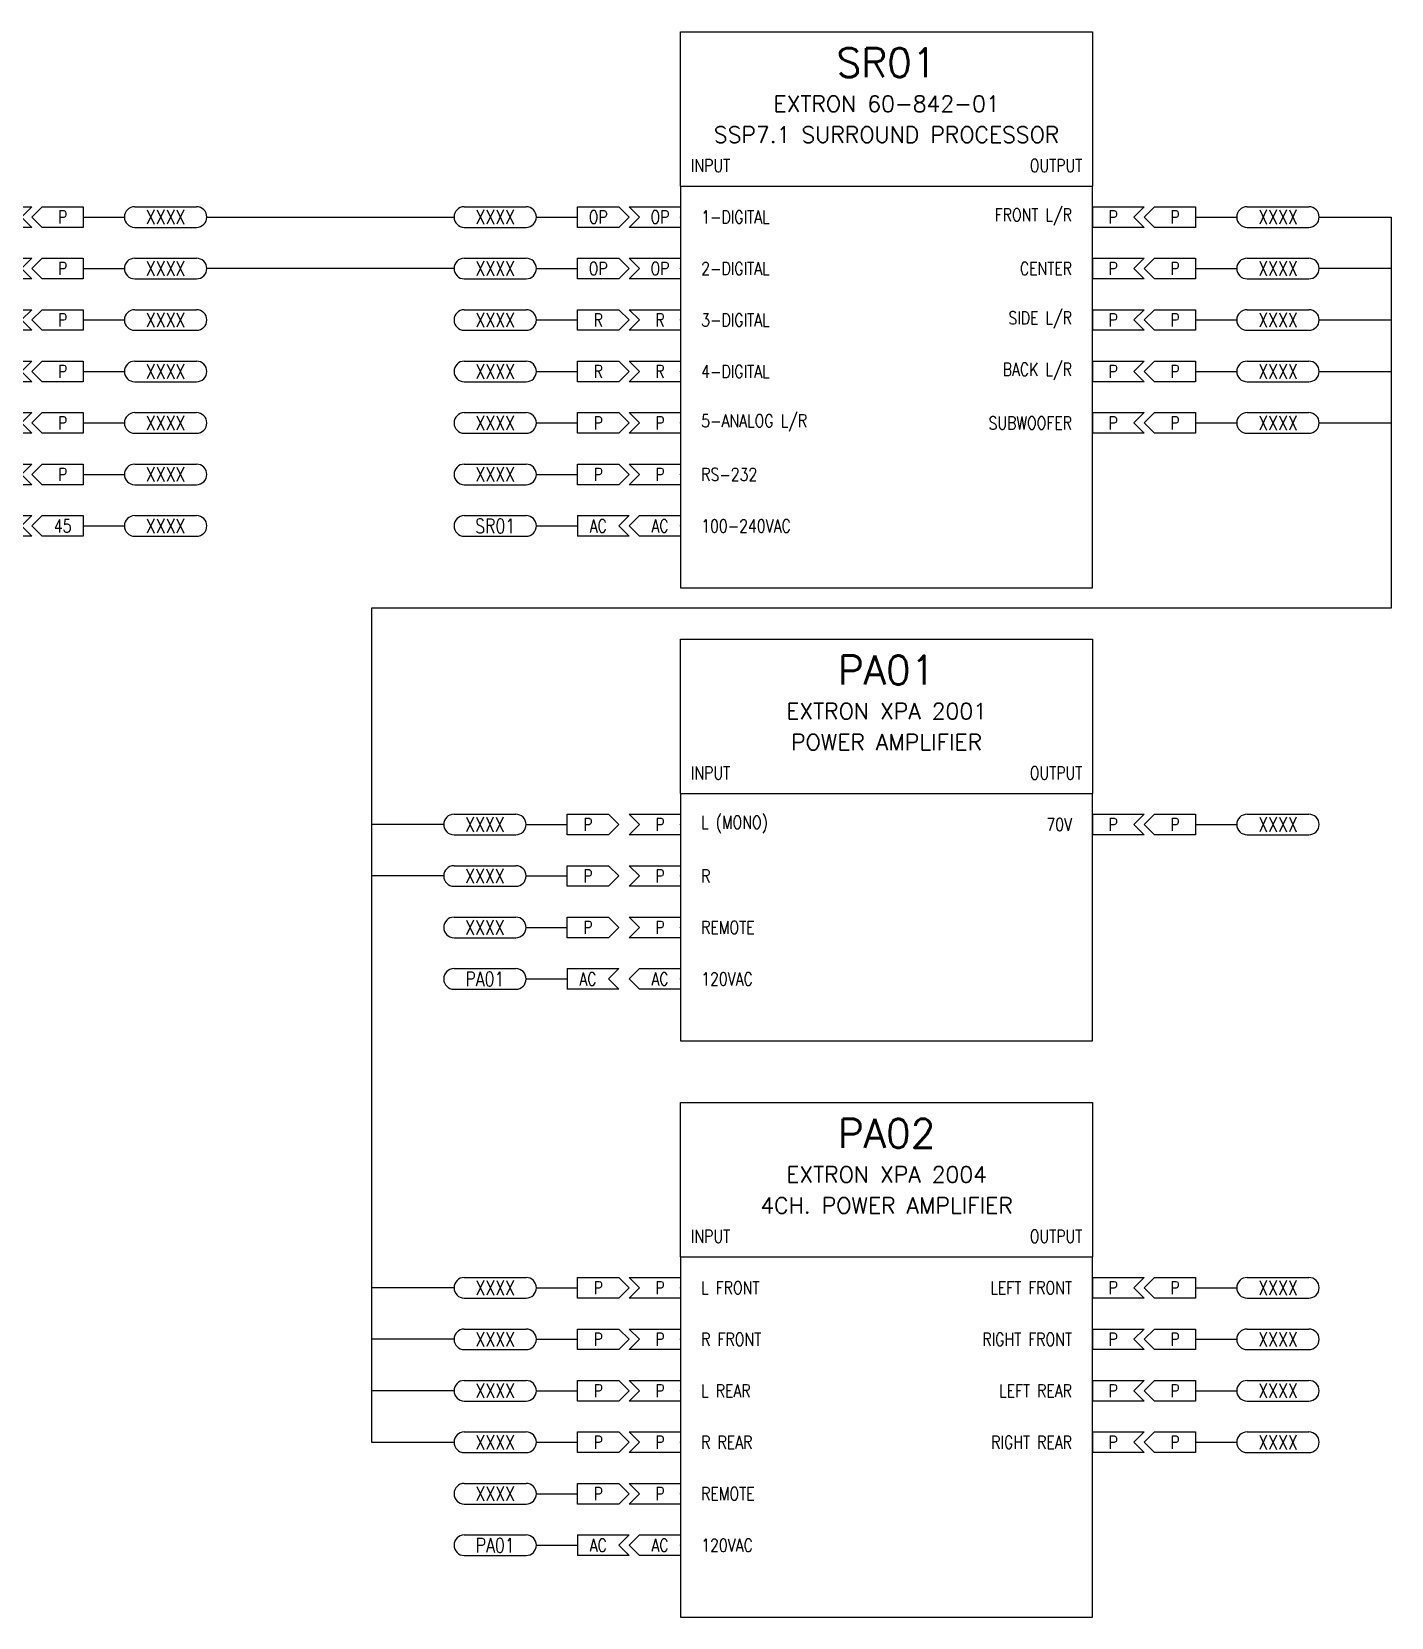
# Model space of a CAD drawing. Header units: inches. Extents: x -284 to 763, y -243 to 242.
# Drawn here: x 34.2 to 40.8, y 88.75 to 96.45 of the extents above; entities that cross this region are included whole.
import ezdxf
from ezdxf.enums import TextEntityAlignment as Align

# ---------------------------------------------------------------- set-up
doc = ezdxf.new("R2010")
doc.units = ezdxf.units.IN
doc.header["$MEASUREMENT"] = 0
for name, color, linetype in [('AUDIO', 1, 'Continuous'), ('Audio Termination', 2, 'Continuous'), ('AUDIO WIRENUMBER', 1, 'Continuous'), ('CONNECTORS', 2, 'Continuous'), ('Control Termination', 2, 'Continuous'), ('CONTROL WIRENUMBER', 5, 'Continuous'), ('DATA', 21, 'Continuous'), ('DATA TERMINATION', 2, 'Continuous'), ('DATA WIRENUMBER', 21, 'Continuous'), ('DEVICE CONNECTORS', 2, 'Continuous'), ('DEVICES', 7, 'Continuous'), ('Power Termination', 2, 'Continuous'), ('POWER WIRENUMBER', 30, 'Continuous'), ('TEXT', 4, 'Continuous'), ('VIDEO', 3, 'Continuous')]:
    doc.layers.add(name, color=color, linetype=linetype)
doc.styles.add('ROMANS', font='romans.shx', dxfattribs={"width": 0.8})

# ---------------------------------------------------------------- blocks, each defined once
blk = doc.blocks.new('WIRE NUMBER OUT')
for p, q in [((0, 0), (0.2, 0)), ((0.25, 0.05), (0.55, 0.05)), ((0.25, -0.05), (0.55, -0.05))]:
    blk.add_line(p, q)
for centre, start, end in [((0.25, 0), 90, 270), ((0.55, 0), 270, 90)]:
    blk.add_arc(centre, 0.05, start, end)
at = {"layer": 'TEXT', "style": 'ROMANS', "width": 0.8}
for tag, p in [('DEVOUT', (0.65, 0.1)), ('DEVIN', (0.65, -0.1))]:
    blk.add_attdef(tag, text='', height=0.07, dxfattribs=at).set_placement(p, align=Align.MIDDLE_LEFT)
blk.add_attdef('WIRENUMBER', text='', height=0.07, dxfattribs=at).set_placement((0.4, 0), align=Align.MIDDLE_CENTER)
blk = doc.blocks.new('D-FEMALE CONNECTOR LEFT')
at = {"layer": 'CONNECTORS'}
for p, q in [((-0.25, 0.05), (-0.2, 0)), ((-0.25, 0.05), (0, 0.05)), ((-0.2, 0), (-0.25, -0.05)), ((0, 0.05), (0, -0.05)), ((0, -0.05), (-0.25, -0.05))]:
    blk.add_line(p, q, dxfattribs=at)
at = {"layer": 'TEXT', "style": 'ROMANS', "width": 0.8}
blk.add_attdef('D-CONNECTOR', text='', height=0.0625, dxfattribs=at).set_placement((-0.1, 0), align=Align.MIDDLE_CENTER)
blk = doc.blocks.new('D-FEMALE CONNECTOR RIGHT')
at = {"layer": 'CONNECTORS'}
for p, q in [((0, 0.05), (0.25, 0.05)), ((0, 0.05), (0, -0.05)), ((0.25, 0.05), (0.2, 0)), ((0.25, -0.05), (0, -0.05)), ((0.2, 0), (0.25, -0.05))]:
    blk.add_line(p, q, dxfattribs=at)
at = {"layer": 'TEXT', "style": 'ROMANS', "width": 0.8}
blk.add_attdef('D-CONNECTOR', text='', height=0.0625, dxfattribs=at).set_placement((0.1, 0), align=Align.MIDDLE_CENTER)
blk = doc.blocks.new('D-MALE CONNECTOR LEFT')
at = {"layer": 'CONNECTORS'}
for p, q in [((-0.2, 0.05), (-0.25, 0)), ((-0.2, 0.05), (0, 0.05)), ((0, 0.05), (0, -0.05)), ((-0.25, 0), (-0.2, -0.05)), ((0, -0.05), (-0.2, -0.05))]:
    blk.add_line(p, q, dxfattribs=at)
at = {"layer": 'TEXT', "style": 'ROMANS', "width": 0.8}
blk.add_attdef('D-CONNECTOR', text='', height=0.0625, dxfattribs=at).set_placement((-0.1, 0), align=Align.MIDDLE_CENTER)
blk = doc.blocks.new('BIAMP_NEXIA CS')
at = {"ltscale": 0.5}
for p, q in [((0.9673, 0.8397), (0.9673, 0.2647)), ((1.0423, 0.8397), (1.0423, 0.2647)), ((1.1173, 0.8397), (1.1173, 0.2647)), ((1.1923, 0.8397), (1.1923, 0.2647)), ((1.2673, 0.8397), (1.2673, 0.2647)), ((1.3423, 0.8397), (1.3423, 0.2647)), ((1.4173, 0.8397), (1.4173, 0.2647)), ((1.4923, 0.8397), (1.4923, 0.2647)), ((1.5673, 0.8397), (1.5673, 0.2647)), ((1.6423, 0.8397), (1.6423, 0.2647))]:
    blk.add_line(p, q, dxfattribs=at)
at = {"ltscale": 0.5, "const_width": 0.0125}
for points in [[(1.4111, 0.7647, 1), (1.4236, 0.7647, 1)], [(0.9611, 0.7314, 1), (0.9736, 0.7314, 1)], [(1.4861, 0.7351, 1), (1.4986, 0.7351, 1)], [(1.3361, 0.6458, 1), (1.3486, 0.6458, 1)], [(1.0361, 0.5405, 1), (1.0486, 0.5405, 1)], [(1.5611, 0.5773, 1), (1.5736, 0.5773, 1)], [(1.2611, 0.4793, 1), (1.2736, 0.4793, 1)], [(1.1111, 0.3997, 1), (1.1236, 0.3997, 1)], [(1.1861, 0.3647, 1), (1.1986, 0.3647, 1)], [(1.6361, 0.3647, 1), (1.6486, 0.3647, 1)]]:
    blk.add_lwpolyline(points, format="xyb", close=True, dxfattribs=at)
at = {"ltscale": 0.5}
blk.add_spline([(0.9673, 0.7314), (1.1923, 0.3647), (1.4173, 0.7647), (1.6423, 0.3647)], degree=3, dxfattribs=at)
at = {"layer": 'CONNECTORS'}
for p in [(0, 3.8), (2, 3.8), (0, 3.55), (2, 3.55), (0, 3.3), (2, 3.3), (0, 3.05), (2, 3.05), (0, 2.8), (2, 2.8), (0, 2.55), (2, 2.55), (0, 2.3), (2, 2.3), (0, 2.05), (0, 1.8), (0, 1.55), (0, 1.3), (0, 1.05), (0, 0.8), (0, 0.55), (0, 0.3)]:
    blk.add_point(p, dxfattribs=at)
at = {"layer": 'DEVICES'}
for p, q in [((0, 3.95), (0, 4.7)), ((0, 4.7), (2, 4.7)), ((2, 4.7), (2, 3.95)), ((0, 3.95), (0, 0)), ((0, 3.95), (2, 3.95)), ((0, 3.95), (2, 3.95)), ((2, 0), (2, 3.95)), ((0, 0), (2, 0))]:
    blk.add_line(p, q, dxfattribs=at)
at = {"layer": 'DEVICE CONNECTORS'}
for name, p, values in [('D-FEMALE CONNECTOR LEFT', (0, 3.8), {'D-CONNECTOR': 'P'}), ('D-FEMALE CONNECTOR RIGHT', (2, 3.8), {'D-CONNECTOR': 'P'}), ('D-FEMALE CONNECTOR LEFT', (0, 3.55), {'D-CONNECTOR': 'P'}), ('D-FEMALE CONNECTOR RIGHT', (2, 3.55), {'D-CONNECTOR': 'P'}), ('D-FEMALE CONNECTOR LEFT', (0, 3.3), {'D-CONNECTOR': 'P'}), ('D-FEMALE CONNECTOR RIGHT', (2, 3.3), {'D-CONNECTOR': 'P'}), ('D-FEMALE CONNECTOR LEFT', (0, 3.05), {'D-CONNECTOR': 'P'}), ('D-FEMALE CONNECTOR RIGHT', (2, 3.05), {'D-CONNECTOR': 'P'}), ('D-FEMALE CONNECTOR LEFT', (0, 2.8), {'D-CONNECTOR': 'P'}), ('D-FEMALE CONNECTOR RIGHT', (2, 2.8), {'D-CONNECTOR': 'P'}), ('D-FEMALE CONNECTOR LEFT', (0, 2.55), {'D-CONNECTOR': 'P'}), ('D-FEMALE CONNECTOR RIGHT', (2, 2.55), {'D-CONNECTOR': 'P'}), ('D-FEMALE CONNECTOR LEFT', (0, 2.3), {'D-CONNECTOR': 'P'}), ('D-FEMALE CONNECTOR RIGHT', (2, 2.3), {'D-CONNECTOR': '45'}), ('D-FEMALE CONNECTOR LEFT', (0, 2.05), {'D-CONNECTOR': 'P'}), ('D-FEMALE CONNECTOR LEFT', (0, 1.8), {'D-CONNECTOR': 'P'}), ('D-FEMALE CONNECTOR LEFT', (0, 1.55), {'D-CONNECTOR': 'P'}), ('D-FEMALE CONNECTOR LEFT', (0, 1.3), {'D-CONNECTOR': 'D9'}), ('D-FEMALE CONNECTOR LEFT', (0, 1.05), {'D-CONNECTOR': 'P'}), ('D-FEMALE CONNECTOR LEFT', (0, 0.8), {'D-CONNECTOR': '45'}), ('D-FEMALE CONNECTOR LEFT', (0, 0.55), {'D-CONNECTOR': '45'}), ('D-MALE CONNECTOR LEFT', (0, 0.3), {'D-CONNECTOR': 'AC'})]:
    blk.add_blockref(name, p, dxfattribs=at).add_auto_attribs(values)
at = {"layer": 'TEXT', "char_height": 0.0625, "style": 'ROMANS'}
for s, width, insert, attachment_point in [('INPUT', 0.8, (0.05, 4.05), 4), ('OUTPUT', 1.35, (1.95, 4.05), 6), ('MIC/LINE 1', 0.8, (0.1, 3.8), 4), ('CH. 1', 1.35, (1.9, 3.8), 6), ('MIC/LINE 2', 0.8, (0.1, 3.55), 4), ('CH. 2', 1.35, (1.9, 3.55), 6), ('MIC/LINE 3', 0.8, (0.1, 3.3), 4), ('CH. 3', 1.35, (1.9, 3.3), 6), ('MIC/LINE 4', 0.8, (0.1, 3.05), 4), ('CH. 4', 1.35, (1.9, 3.05), 6), ('MIC/LINE 5', 0.8, (0.1, 2.8), 4), ('CH. 5', 1.35, (1.9, 2.8), 6), ('MIC/LINE 6', 0.8, (0.1, 2.55), 4), ('CH. 6', 1.35, (1.9, 2.55), 6), ('MIC/LINE 7', 0.8, (0.1, 2.3), 4), ('NEXLINK TX', 1.35, (1.9, 2.3), 6), ('MIC/LINE 8', 0.8, (0.1, 2.05), 4), ('MIC/LINE 9', 0.8, (0.1, 1.8), 4), ('MIC/LINE 10', 0.8, (0.1, 1.55), 4), ('RS-232', 0.8, (0.1, 1.3), 4), ('REM. CONTROL BUS', 0.8, (0.1, 1.05), 4), ('ETHERNET', 0.8, (0.1, 0.8), 4), ('NEXLINK RX', 0.8, (0.1, 0.55), 4), ('120VAC', 0.8, (0.1, 0.3), 4)]:
    blk.add_mtext_dynamic_manual_height_columns(s, width=width, gutter_width=0.3905, heights=[0], dxfattribs=dict(at, insert=insert, attachment_point=attachment_point))
at = {"layer": 'TEXT', "style": 'ROMANS'}
for tag, height, p in [('DEVICEID', 0.14, (1, 4.55)), ('MAKEMODEL', 0.0781, (1, 4.35)), ('DESCRIPTION', 0.0781, (1, 4.2))]:
    blk.add_attdef(tag, text='', height=height, dxfattribs=at).set_placement(p, align=Align.MIDDLE_CENTER)
blk = doc.blocks.new('T-MALE CONNECTOR OUT RIGHT')
at = {"layer": 'CONNECTORS'}
for p, q in [((0.1, 0.05), (0.05, 0)), ((0.05, 0), (0.1, -0.05)), ((0.1, 0.05), (0.3, 0.05)), ((0.3, 0.05), (0.3, -0.05)), ((0.3, -0.05), (0.1, -0.05))]:
    blk.add_line(p, q, dxfattribs=at)
at = {"layer": 'TEXT', "style": 'ROMANS', "width": 0.8}
blk.add_attdef('T-CONNECTOR-MALE', text='', height=0.0625, dxfattribs=at).set_placement((0.2, 0), align=Align.MIDDLE_CENTER)
blk = doc.blocks.new('WIRE NUMBER IN')
for p, q in [((-0.55, 0.05), (-0.25, 0.05)), ((-0.2, 0), (0, 0)), ((-0.55, -0.05), (-0.25, -0.05))]:
    blk.add_line(p, q)
for centre, start, end in [((-0.55, 0), 90, 270), ((-0.25, 0), 270, 90)]:
    blk.add_arc(centre, 0.05, start, end)
at = {"layer": 'TEXT', "style": 'ROMANS', "width": 0.8}
for tag, p in [('DEVIN', (-0.6558, 0.0967)), ('DEVOUT', (-0.65, -0.1))]:
    blk.add_attdef(tag, text='', height=0.07, dxfattribs=at).set_placement(p, align=Align.MIDDLE_RIGHT)
blk.add_attdef('WIRENUMBER', text='', height=0.07, dxfattribs=at).set_placement((-0.4, 0), align=Align.MIDDLE_CENTER)
blk = doc.blocks.new('EXTRON_XPA 2001')
at = {"layer": 'CONNECTORS'}
for p in [(0, 1.05), (2, 1.05), (0, 0.8), (0, 0.55), (0, 0.3)]:
    blk.add_point(p, dxfattribs=at)
at = {"layer": 'DEVICES'}
for p, q in [((0, 1.2), (0, 1.95)), ((0, 1.95), (2, 1.95)), ((2, 1.95), (2, 1.2)), ((0, 1.2), (0, 0)), ((0, 1.2), (2, 1.2)), ((0, 1.2), (2, 1.2)), ((2, 0), (2, 1.2)), ((0, 0), (2, 0))]:
    blk.add_line(p, q, dxfattribs=at)
at = {"layer": 'DEVICE CONNECTORS'}
for name, p, values in [('D-FEMALE CONNECTOR LEFT', (0, 1.05), {'D-CONNECTOR': 'P'}), ('D-FEMALE CONNECTOR RIGHT', (2, 1.05), {'D-CONNECTOR': 'P'}), ('D-FEMALE CONNECTOR LEFT', (0, 0.8), {'D-CONNECTOR': 'P'}), ('D-FEMALE CONNECTOR LEFT', (0, 0.55), {'D-CONNECTOR': 'P'}), ('D-MALE CONNECTOR LEFT', (0, 0.3), {'D-CONNECTOR': 'AC'})]:
    blk.add_blockref(name, p, dxfattribs=at).add_auto_attribs(values)
at = {"layer": 'TEXT', "char_height": 0.0625, "style": 'ROMANS'}
for s, width, insert, attachment_point in [('INPUT', 0.8, (0.05, 1.3), 4), ('OUTPUT', 1.35, (1.95, 1.3), 6), ('L (MONO)', 0.8, (0.1, 1.05), 4), ('70V', 1.35, (1.9, 1.05), 6), ('R', 0.8, (0.1, 0.8), 4), ('REMOTE', 0.8, (0.1, 0.55), 4), ('120VAC', 0.8, (0.1, 0.3), 4)]:
    blk.add_mtext_dynamic_manual_height_columns(s, width=width, gutter_width=0.3905, heights=[0], dxfattribs=dict(at, insert=insert, attachment_point=attachment_point))
at = {"layer": 'TEXT', "style": 'ROMANS'}
for tag, height, p in [('DEVICEID', 0.14, (1, 1.8)), ('MAKEMODEL', 0.0781, (1, 1.6)), ('DESCRIPTION', 0.0781, (1, 1.45))]:
    blk.add_attdef(tag, text='', height=height, dxfattribs=at).set_placement(p, align=Align.MIDDLE_CENTER)
blk = doc.blocks.new('T-MALE CONNECTOR IN LEFT')
at = {"layer": 'CONNECTORS'}
for p, q in [((-0.3, -0.05), (-0.3, 0.05)), ((-0.3, 0.05), (-0.1, 0.05)), ((-0.1, 0.05), (-0.05, 0)), ((-0.05, 0), (-0.1, -0.05)), ((-0.1, -0.05), (-0.3, -0.05))]:
    blk.add_line(p, q, dxfattribs=at)
at = {"layer": 'TEXT', "style": 'ROMANS', "width": 0.8}
blk.add_attdef('T-CONNECTOR-MALE', text='', height=0.0625, dxfattribs=at).set_placement((-0.2, 0), align=Align.MIDDLE_CENTER)
blk = doc.blocks.new('TERMINATION CONNECTOR-FEMALE-IN LEFT')
at = {"layer": 'CONNECTORS'}
for p, q in [((-0.25, 0.05), (0, 0.05)), ((-0.25, 0.05), (-0.25, -0.05)), ((0, 0.05), (-0.05, 0)), ((-0.05, 0), (0, -0.05)), ((0, -0.05), (-0.25, -0.05))]:
    blk.add_line(p, q, dxfattribs=at)
at = {"layer": 'TEXT', "style": 'ROMANS', "width": 0.8}
blk.add_attdef('T-CONNECTOR-FEMALE', text='', height=0.0625, dxfattribs=at).set_placement((-0.15, 0), align=Align.MIDDLE_CENTER)
blk = doc.blocks.new('EXTRON_SSP7.1_60-842-01')
at = {"layer": 'CONNECTORS'}
for p in [(0, 1.8), (2, 1.8), (0, 1.55), (2, 1.55), (0, 1.3), (2, 1.3), (0, 1.05), (2, 1.05), (0, 0.8), (2, 0.8), (0, 0.55), (0, 0.3)]:
    blk.add_point(p, dxfattribs=at)
at = {"layer": 'DEVICES'}
for p, q in [((0, 1.95), (0, 2.7)), ((0, 2.7), (2, 2.7)), ((2, 2.7), (2, 1.95)), ((0, 1.95), (0, 0)), ((0, 1.95), (2, 1.95)), ((0, 1.95), (2, 1.95)), ((2, 0), (2, 1.95)), ((0, 0), (2, 0))]:
    blk.add_line(p, q, dxfattribs=at)
at = {"layer": 'DEVICE CONNECTORS'}
for name, p, values in [('D-FEMALE CONNECTOR LEFT', (0, 1.8), {'D-CONNECTOR': 'OP'}), ('D-FEMALE CONNECTOR RIGHT', (2, 1.8), {'D-CONNECTOR': 'P'}), ('D-FEMALE CONNECTOR LEFT', (0, 1.55), {'D-CONNECTOR': 'OP'}), ('D-FEMALE CONNECTOR RIGHT', (2, 1.55), {'D-CONNECTOR': 'P'}), ('D-FEMALE CONNECTOR LEFT', (0, 1.3), {'D-CONNECTOR': 'R'}), ('D-FEMALE CONNECTOR RIGHT', (2, 1.3), {'D-CONNECTOR': 'P'}), ('D-FEMALE CONNECTOR LEFT', (0, 1.05), {'D-CONNECTOR': 'R'}), ('D-FEMALE CONNECTOR RIGHT', (2, 1.05), {'D-CONNECTOR': 'P'}), ('D-FEMALE CONNECTOR LEFT', (0, 0.8), {'D-CONNECTOR': 'P'}), ('D-FEMALE CONNECTOR RIGHT', (2, 0.8), {'D-CONNECTOR': 'P'}), ('D-FEMALE CONNECTOR LEFT', (0, 0.55), {'D-CONNECTOR': 'P'}), ('D-MALE CONNECTOR LEFT', (0, 0.3), {'D-CONNECTOR': 'AC'})]:
    blk.add_blockref(name, p, dxfattribs=at).add_auto_attribs(values)
at = {"layer": 'TEXT', "char_height": 0.0625, "style": 'ROMANS'}
for s, width, insert, attachment_point in [('INPUT', 0.8, (0.05, 2.05), 4), ('OUTPUT', 1.35, (1.95, 2.05), 6), ('FRONT L/R', 1.35, (1.9, 1.8), 6), ('1-DIGITAL', 0.8, (0.1, 1.8), 4), ('2-DIGITAL', 0.8, (0.1, 1.55), 4), ('CENTER', 1.35, (1.9, 1.55), 6), ('3-DIGITAL', 0.8, (0.1, 1.3), 4), ('SIDE L/R', 1.35, (1.9, 1.3), 6), ('4-DIGITAL', 0.8, (0.1, 1.05), 4), ('BACK L/R', 1.35, (1.9, 1.05), 6), ('5-ANALOG L/R', 0.8, (0.1, 0.8), 4), ('SUBWOOFER', 1.35, (1.9, 0.8), 6), ('RS-232', 0.8, (0.1, 0.55), 4), ('100-240VAC', 0.8, (0.1, 0.3), 4)]:
    blk.add_mtext_dynamic_manual_height_columns(s, width=width, gutter_width=0.3905, heights=[0], dxfattribs=dict(at, insert=insert, attachment_point=attachment_point))
at = {"layer": 'TEXT', "style": 'ROMANS'}
for tag, height, p in [('DEVICEID', 0.14, (1, 2.55)), ('MAKEMODEL', 0.0781, (1, 2.35)), ('DESCRIPTION', 0.0781, (1, 2.2))]:
    blk.add_attdef(tag, text='', height=height, dxfattribs=at).set_placement(p, align=Align.MIDDLE_CENTER)
blk = doc.blocks.new('_EXTRON_XPA 2004')
at = {"layer": 'CONNECTORS'}
for p in [(0, 1.6), (2, 1.6), (0, 1.35), (0, 1.1), (0, 0.85), (0, 0.6), (0, 0.35)]:
    blk.add_point(p, dxfattribs=at)
at = {"layer": 'DEVICES'}
for p, q in [((0, 1.75), (0, 2.5)), ((0, 2.5), (2, 2.5)), ((2, 2.5), (2, 1.75)), ((0, 1.75), (0, 0)), ((0, 1.75), (2, 1.75)), ((0, 1.75), (2, 1.75)), ((2, 0), (2, 1.75)), ((0, 0), (2, 0))]:
    blk.add_line(p, q, dxfattribs=at)
at = {"layer": 'DEVICE CONNECTORS'}
for name, p, values in [('D-FEMALE CONNECTOR LEFT', (0, 1.6), {'D-CONNECTOR': 'P'}), ('D-FEMALE CONNECTOR RIGHT', (2, 1.6), {'D-CONNECTOR': 'P'}), ('D-FEMALE CONNECTOR LEFT', (0, 1.35), {'D-CONNECTOR': 'P'}), ('D-FEMALE CONNECTOR RIGHT', (2, 1.35), {'D-CONNECTOR': 'P'}), ('D-FEMALE CONNECTOR LEFT', (0, 1.1), {'D-CONNECTOR': 'P'}), ('D-FEMALE CONNECTOR RIGHT', (2, 1.1), {'D-CONNECTOR': 'P'}), ('D-FEMALE CONNECTOR LEFT', (0, 0.85), {'D-CONNECTOR': 'P'}), ('D-FEMALE CONNECTOR RIGHT', (2, 0.85), {'D-CONNECTOR': 'P'}), ('D-FEMALE CONNECTOR LEFT', (0, 0.6), {'D-CONNECTOR': 'P'}), ('D-MALE CONNECTOR LEFT', (0, 0.35), {'D-CONNECTOR': 'AC'})]:
    blk.add_blockref(name, p, dxfattribs=at).add_auto_attribs(values)
at = {"layer": 'TEXT', "char_height": 0.0625, "style": 'ROMANS'}
for s, width, insert, attachment_point in [('INPUT', 0.8, (0.05, 1.85), 4), ('OUTPUT', 1.35, (1.95, 1.85), 6), ('L FRONT', 0.8, (0.1, 1.6), 4), ('LEFT FRONT', 1.35, (1.9, 1.6), 6), ('R FRONT', 0.8, (0.1, 1.35), 4), ('RIGHT FRONT', 1.35, (1.9, 1.35), 6), ('L REAR', 0.8, (0.1, 1.1), 4), ('LEFT REAR', 1.35, (1.9, 1.1), 6), ('R REAR', 0.8, (0.1, 0.85), 4), ('RIGHT REAR', 1.35, (1.9, 0.85), 6), ('REMOTE', 0.8, (0.1, 0.6), 4), ('120VAC', 0.8, (0.1, 0.35), 4)]:
    blk.add_mtext_dynamic_manual_height_columns(s, width=width, gutter_width=0.3905, heights=[0], dxfattribs=dict(at, insert=insert, attachment_point=attachment_point))
at = {"layer": 'TEXT', "style": 'ROMANS'}
for tag, height, p in [('DEVICEID', 0.14, (1, 2.35)), ('MAKEMODEL', 0.0781, (1, 2.15)), ('DESCRIPTION', 0.0781, (1, 2))]:
    blk.add_attdef(tag, text='', height=height, dxfattribs=at).set_placement(p, align=Align.MIDDLE_CENTER)

msp = doc.modelspace()

# ---------------------------------------------------------------- linework, layer by layer
at = {"layer": 'AUDIO'}
for p, q in [((35.05, 95.55), (36.25, 95.55)), ((40.45, 95.55), (40.8, 95.55)), ((40.8, 95.55), (40.8, 93.65)), ((36.25, 95.3), (35.05, 95.3)), ((40.8, 95.3), (40.45, 95.3)), ((40.45, 95.05), (40.8, 95.05)), ((40.45, 94.8), (40.8, 94.8)), ((40.45, 94.55), (40.8, 94.55)), ((40.8, 93.65), (35.85, 93.65)), ((35.85, 93.65), (35.85, 89.6)), ((36.2, 92.6), (35.85, 92.6)), ((36.2, 92.35), (35.85, 92.35)), ((36.25, 90.35), (35.85, 90.35)), ((36.25, 90.1), (35.85, 90.1)), ((36.25, 89.85), (35.85, 89.85)), ((35.85, 89.6), (36.25, 89.6))]:
    msp.add_line(p, q, dxfattribs=at)

# ---------------------------------------------------------------- block references
for name, p, values in [('BIAMP_NEXIA CS', (31.95, 91.75), {'DEVICEID': 'DP01', 'MAKEMODEL': 'BIAMP NEXIA CS', 'DESCRIPTION': 'AUDIO PROCESSOR'}), ('EXTRON_XPA 2001', (37.35, 91.55), {'DEVICEID': 'PA01', 'MAKEMODEL': 'EXTRON XPA 2001', 'DESCRIPTION': 'POWER AMPLIFIER'})]:
    msp.add_blockref(name, p).add_auto_attribs(values)
at = {"layer": 'Audio Termination'}
for name, p, values in [('T-MALE CONNECTOR OUT RIGHT', (34.15, 95.55), {'T-CONNECTOR-MALE': 'P'}), ('T-MALE CONNECTOR IN LEFT', (37.15, 95.55), {'T-CONNECTOR-MALE': 'OP'}), ('T-MALE CONNECTOR OUT RIGHT', (39.55, 95.55), {'T-CONNECTOR-MALE': 'P'}), ('T-MALE CONNECTOR OUT RIGHT', (34.15, 95.3), {'T-CONNECTOR-MALE': 'P'}), ('T-MALE CONNECTOR IN LEFT', (37.15, 95.3), {'T-CONNECTOR-MALE': 'OP'}), ('T-MALE CONNECTOR OUT RIGHT', (39.55, 95.3), {'T-CONNECTOR-MALE': 'P'}), ('T-MALE CONNECTOR OUT RIGHT', (34.15, 95.05), {'T-CONNECTOR-MALE': 'P'}), ('T-MALE CONNECTOR IN LEFT', (37.15, 95.05), {'T-CONNECTOR-MALE': 'R'}), ('T-MALE CONNECTOR OUT RIGHT', (39.55, 95.05), {'T-CONNECTOR-MALE': 'P'}), ('T-MALE CONNECTOR OUT RIGHT', (34.15, 94.8), {'T-CONNECTOR-MALE': 'P'}), ('T-MALE CONNECTOR IN LEFT', (37.15, 94.8), {'T-CONNECTOR-MALE': 'R'}), ('T-MALE CONNECTOR OUT RIGHT', (39.55, 94.8), {'T-CONNECTOR-MALE': 'P'}), ('T-MALE CONNECTOR OUT RIGHT', (34.15, 94.55), {'T-CONNECTOR-MALE': 'P'}), ('T-MALE CONNECTOR IN LEFT', (37.15, 94.55), {'T-CONNECTOR-MALE': 'P'}), ('T-MALE CONNECTOR OUT RIGHT', (39.55, 94.55), {'T-CONNECTOR-MALE': 'P'}), ('T-MALE CONNECTOR OUT RIGHT', (34.15, 94.3), {'T-CONNECTOR-MALE': 'P'}), ('T-MALE CONNECTOR IN LEFT', (37.1, 92.6), {'T-CONNECTOR-MALE': 'P'}), ('T-MALE CONNECTOR OUT RIGHT', (39.55, 92.6), {'T-CONNECTOR-MALE': 'P'}), ('T-MALE CONNECTOR IN LEFT', (37.1, 92.35), {'T-CONNECTOR-MALE': 'P'}), ('T-MALE CONNECTOR IN LEFT', (37.15, 90.35), {'T-CONNECTOR-MALE': 'P'}), ('T-MALE CONNECTOR OUT RIGHT', (39.55, 90.35), {'T-CONNECTOR-MALE': 'P'}), ('T-MALE CONNECTOR IN LEFT', (37.15, 90.1), {'T-CONNECTOR-MALE': 'P'}), ('T-MALE CONNECTOR OUT RIGHT', (39.55, 90.1), {'T-CONNECTOR-MALE': 'P'}), ('T-MALE CONNECTOR IN LEFT', (37.15, 89.85), {'T-CONNECTOR-MALE': 'P'}), ('T-MALE CONNECTOR OUT RIGHT', (39.55, 89.85), {'T-CONNECTOR-MALE': 'P'}), ('T-MALE CONNECTOR IN LEFT', (37.15, 89.6), {'T-CONNECTOR-MALE': 'P'}), ('T-MALE CONNECTOR OUT RIGHT', (39.55, 89.6), {'T-CONNECTOR-MALE': 'P'})]:
    msp.add_blockref(name, p, dxfattribs=at).add_auto_attribs(values)
at = {"layer": 'AUDIO WIRENUMBER'}
for name, p in [('WIRE NUMBER OUT', (34.45, 95.55)), ('WIRE NUMBER IN', (36.85, 95.55)), ('WIRE NUMBER OUT', (39.85, 95.55)), ('WIRE NUMBER OUT', (34.45, 95.3)), ('WIRE NUMBER IN', (36.85, 95.3)), ('WIRE NUMBER OUT', (39.85, 95.3)), ('WIRE NUMBER OUT', (34.45, 95.05)), ('WIRE NUMBER IN', (36.85, 95.05)), ('WIRE NUMBER OUT', (39.85, 95.05)), ('WIRE NUMBER OUT', (34.45, 94.8)), ('WIRE NUMBER IN', (36.85, 94.8)), ('WIRE NUMBER OUT', (39.85, 94.8)), ('WIRE NUMBER OUT', (34.45, 94.55)), ('WIRE NUMBER IN', (36.85, 94.55)), ('WIRE NUMBER OUT', (39.85, 94.55)), ('WIRE NUMBER OUT', (34.45, 94.3)), ('WIRE NUMBER IN', (36.8, 92.6)), ('WIRE NUMBER OUT', (39.85, 92.6)), ('WIRE NUMBER IN', (36.8, 92.35)), ('WIRE NUMBER IN', (36.85, 90.35)), ('WIRE NUMBER OUT', (39.85, 90.35)), ('WIRE NUMBER IN', (36.85, 90.1)), ('WIRE NUMBER OUT', (39.85, 90.1)), ('WIRE NUMBER IN', (36.85, 89.85)), ('WIRE NUMBER OUT', (39.85, 89.85)), ('WIRE NUMBER IN', (36.85, 89.6)), ('WIRE NUMBER OUT', (39.85, 89.6))]:
    msp.add_blockref(name, p, dxfattribs=at).add_auto_attribs({'WIRENUMBER': 'XXXX'})
at = {"layer": 'Control Termination'}
for p in [(37.15, 94.3), (37.1, 92.1), (37.15, 89.35)]:
    msp.add_blockref('T-MALE CONNECTOR IN LEFT', p, dxfattribs=at).add_auto_attribs({'T-CONNECTOR-MALE': 'P'})
at = {"layer": 'CONTROL WIRENUMBER'}
for p in [(36.85, 94.3), (36.8, 92.1), (36.85, 89.35)]:
    msp.add_blockref('WIRE NUMBER IN', p, dxfattribs=at).add_auto_attribs({'WIRENUMBER': 'XXXX'})
at = {"layer": 'DATA'}
msp.add_blockref('_EXTRON_XPA 2004', (37.35, 88.75), dxfattribs=at).add_auto_attribs({'DESCRIPTION': '4CH. POWER AMPLIFIER', 'MAKEMODEL': 'EXTRON XPA 2004', 'DEVICEID': 'PA02'})
at = {"layer": 'DATA TERMINATION'}
msp.add_blockref('T-MALE CONNECTOR OUT RIGHT', (34.15, 94.05), dxfattribs=at).add_auto_attribs({'T-CONNECTOR-MALE': '45'})
at = {"layer": 'DATA WIRENUMBER'}
msp.add_blockref('WIRE NUMBER OUT', (34.45, 94.05), dxfattribs=at).add_auto_attribs({'WIRENUMBER': 'XXXX'})
at = {"layer": 'Power Termination'}
for p in [(37.1, 94.05), (37.05, 91.85), (37.1, 89.1)]:
    msp.add_blockref('TERMINATION CONNECTOR-FEMALE-IN LEFT', p, dxfattribs=at).add_auto_attribs({'T-CONNECTOR-FEMALE': 'AC'})
at = {"layer": 'POWER WIRENUMBER'}
for p, values in [((36.85, 94.05), {'WIRENUMBER': 'SR01'}), ((36.8, 91.85), {'WIRENUMBER': 'PA01'}), ((36.85, 89.1), {'WIRENUMBER': 'PA01'})]:
    msp.add_blockref('WIRE NUMBER IN', p, dxfattribs=at).add_auto_attribs(values)
at = {"layer": 'VIDEO'}
msp.add_blockref('EXTRON_SSP7.1_60-842-01', (37.35, 93.75), dxfattribs=at).add_auto_attribs({'DEVICEID': 'SR01', 'MAKEMODEL': 'EXTRON 60-842-01', 'DESCRIPTION': 'SSP7.1 SURROUND PROCESSOR'})

doc.saveas('drawing.dxf')
